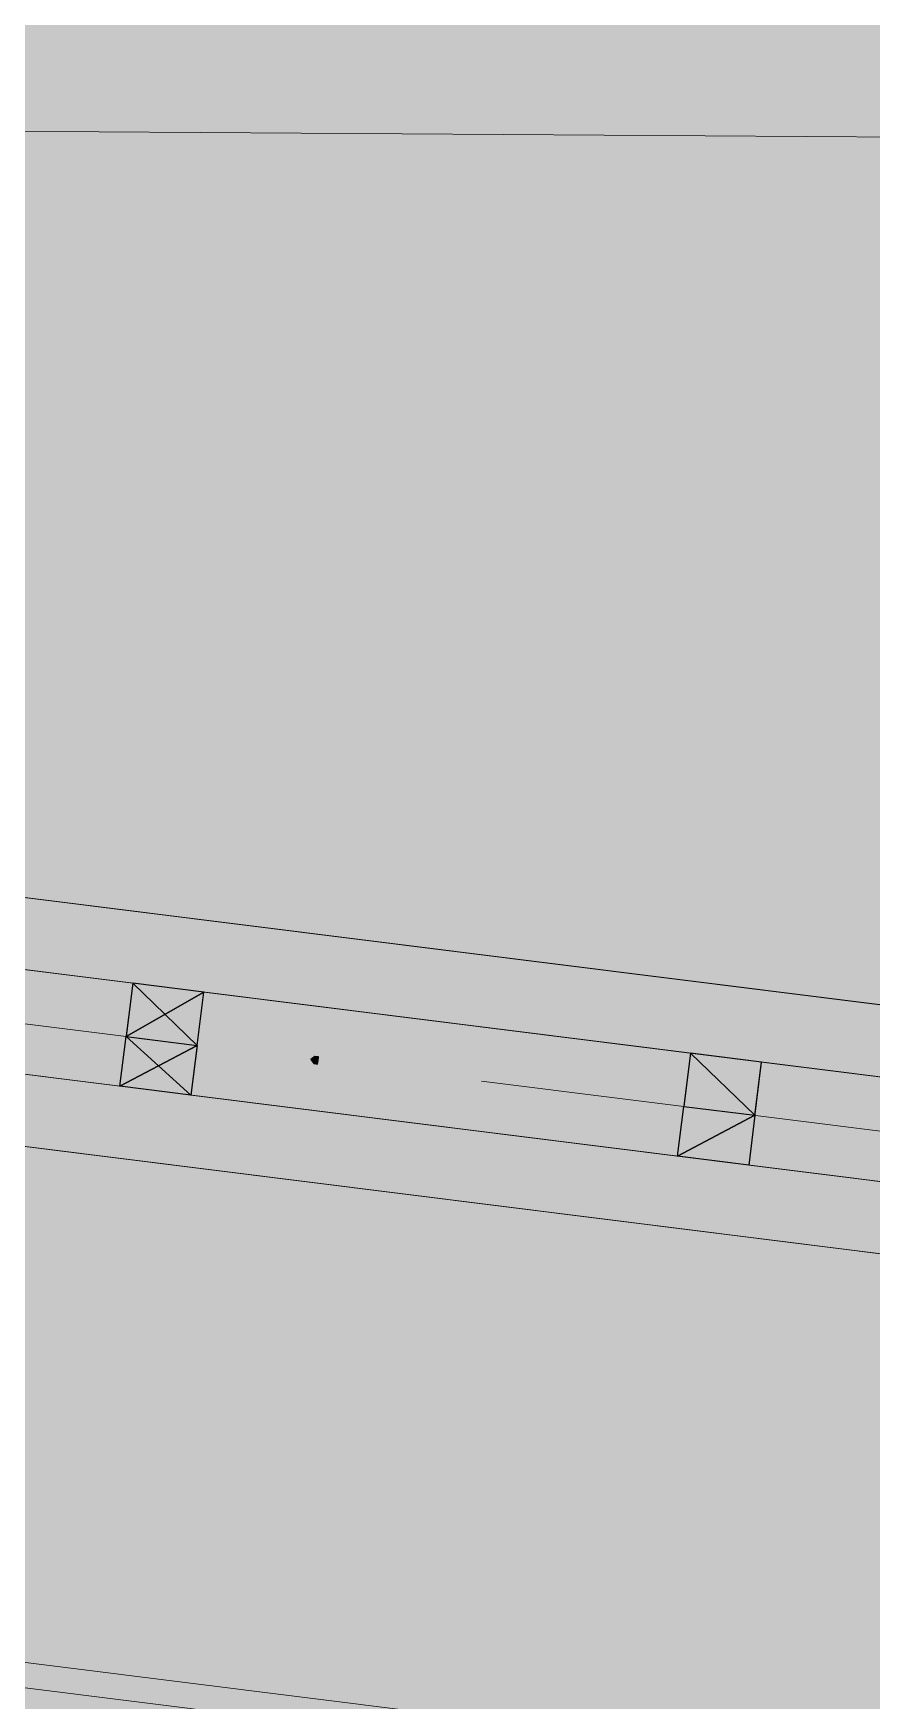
# Model space of a CAD drawing. Header units: metres. Extents: x -4 to 509425, y 7549 to 4732445.
# Drawn here: x 476044.991 to 476046.973, y 4719727.635 to 4719731.577 of the extents above; entities that cross this region are included whole.
import ezdxf

# ---------------------------------------------------------------- set-up
doc = ezdxf.new("R2010")
doc.units = ezdxf.units.M
doc.header["$LTSCALE"] = 0.01
doc.header["$MEASUREMENT"] = 0
doc.layers.get('0').update_dxf_attribs({"lineweight": 0})
doc.layers.add('_SUBESTACIÓN', color=1, linetype='Continuous')
doc.layers.add('SUBESTACION LA VID', color=253, linetype='Continuous')

# ---------------------------------------------------------------- blocks, each defined once
blk = doc.blocks.new('A$Cfff6051d')
at = {"layer": 'SUBESTACION LA VID', "transparency": 33554687}
h = blk.add_hatch(color=256, dxfattribs=at)
h.dxf.hatch_style = 2
h.paths.add_polyline_path([(476045.664, 4719729.1481), (476045.665, 4719729.1565), (476045.6566, 4719729.1576), (476045.6472, 4719729.1502), (476045.6545, 4719729.1408), (476045.6629, 4719729.1397)])
at = {"layer": 'SUBESTACION LA VID', "lineweight": 15}
for p, q in [((476054.4792, 4719728.3416), (476041.4671, 4719729.9729)), ((476054.4792, 4719728.3416), (476041.4671, 4719729.9729)), ((476054.3153, 4719728.1915), (476041.5972, 4719729.786)), ((476054.3153, 4719728.1915), (476041.5972, 4719729.786)), ((476054.2848, 4719727.9479), (476041.5667, 4719729.5424)), ((476054.2848, 4719727.9479), (476041.5667, 4719729.5424)), ((476054.4065, 4719727.762), (476041.3944, 4719729.3933)), ((476054.4065, 4719727.762), (476041.3944, 4719729.3933)), ((476045.2608, 4719729.1987), (476044.0007, 4719729.3567)), ((476045.1956, 4719729.0874), (476045.2262, 4719729.331)), ((476045.2262, 4719729.331), (476045.1956, 4719729.0874)), ((476045.3636, 4719729.0663), (476045.3942, 4719729.3099)), ((476045.3942, 4719729.3099), (476045.3636, 4719729.0663)), ((476046.5145, 4719728.9221), (476046.545, 4719729.1657)), ((476046.545, 4719729.1657), (476046.5145, 4719728.9221)), ((476046.6825, 4719728.901), (476046.713, 4719729.1446)), ((476046.713, 4719729.1446), (476046.6825, 4719728.901)), ((476047.3105, 4719728.9417), (476046.0504, 4719729.0997))]:
    blk.add_line(p, q, dxfattribs=at)
at = {"layer": 'SUBESTACION LA VID', "lineweight": 0}
for p, q in [((476043.9956, 4719729.6559), (476047.9605, 4719729.1588)), ((476045.2262, 4719729.331), (476043.8989, 4719729.4974)), ((476047.8723, 4719728.9993), (476045.2262, 4719729.331)), ((476046.545, 4719729.1657), (476045.2262, 4719729.331)), ((476045.2262, 4719729.331), (476047.8723, 4719728.9993)), ((476045.1956, 4719729.0874), (476043.8684, 4719729.2538)), ((476043.9229, 4719729.0763), (476047.8879, 4719728.5792)), ((476045.1956, 4719729.0874), (476047.8417, 4719728.7557)), ((476047.8417, 4719728.7557), (476045.1956, 4719729.0874)), ((476046.5145, 4719728.9221), (476045.1956, 4719729.0874))]:
    blk.add_line(p, q, dxfattribs=at)
at = {"layer": 'SUBESTACION LA VID', "lineweight": 15}
for points in [[(476051.9339, 4719728.6607), (476047.9857, 4719729.1557), (476047.9921, 4719729.2061), (476047.9669, 4719729.2092), (476047.9605, 4719729.1588), (476044.0124, 4719729.6538)], [(476044.0669, 4719729.4763), (476045.2262, 4719729.331), (476045.2104, 4719729.205), (476045.3784, 4719729.1839), (476045.3942, 4719729.3099), (476046.545, 4719729.1657), (476046.5292, 4719729.0397), (476046.6972, 4719729.0186), (476046.713, 4719729.1446), (476047.8723, 4719728.9993), (476047.8565, 4719728.8733), (476048.0245, 4719728.8522), (476048.0403, 4719728.9782), (476049.1911, 4719728.8339)], [(476051.9339, 4719728.6607), (476047.9857, 4719729.1557), (476047.9921, 4719729.2061), (476047.9669, 4719729.2092), (476047.9605, 4719729.1588), (476044.0124, 4719729.6538)], [(476044.0669, 4719729.4763), (476045.2262, 4719729.331), (476045.2104, 4719729.205), (476045.3784, 4719729.1839), (476045.3942, 4719729.3099), (476046.545, 4719729.1657), (476046.5292, 4719729.0397), (476046.6972, 4719729.0186), (476046.713, 4719729.1446), (476047.8723, 4719728.9993), (476047.8565, 4719728.8733), (476048.0245, 4719728.8522), (476048.0403, 4719728.9782), (476049.1911, 4719728.8339)], [(476051.8612, 4719728.0811), (476047.9131, 4719728.5761), (476047.9068, 4719728.5257), (476047.8816, 4719728.5288), (476047.8879, 4719728.5792), (476043.9397, 4719729.0742)], [(476044.0364, 4719729.2327), (476045.1956, 4719729.0874), (476045.2104, 4719729.205), (476045.3784, 4719729.1839), (476045.3636, 4719729.0663), (476046.5145, 4719728.9221), (476046.5292, 4719729.0397), (476046.6972, 4719729.0186), (476046.6825, 4719728.901), (476047.8417, 4719728.7557), (476047.8565, 4719728.8733), (476048.0245, 4719728.8522), (476048.0097, 4719728.7346), (476049.1606, 4719728.5903)], [(476051.8612, 4719728.0811), (476047.9131, 4719728.5761), (476047.9068, 4719728.5257), (476047.8816, 4719728.5288), (476047.8879, 4719728.5792), (476043.9397, 4719729.0742)], [(476044.0364, 4719729.2327), (476045.1956, 4719729.0874), (476045.2104, 4719729.205), (476045.3784, 4719729.1839), (476045.3636, 4719729.0663), (476046.5145, 4719728.9221), (476046.5292, 4719729.0397), (476046.6972, 4719729.0186), (476046.6825, 4719728.901), (476047.8417, 4719728.7557), (476047.8565, 4719728.8733), (476048.0245, 4719728.8522), (476048.0097, 4719728.7346), (476049.1606, 4719728.5903)], [(476047.6197, 4719727.3927), (476047.6123, 4719727.3339), (476043.9077, 4719727.7984), (476043.9151, 4719727.8572), (476047.6197, 4719727.3927)], [(476047.6197, 4719727.3927), (476047.6123, 4719727.3339), (476043.9077, 4719727.7984), (476043.9151, 4719727.8572), (476047.6197, 4719727.3927)]]:
    blk.add_lwpolyline(points, dxfattribs=at)
at = {"layer": 'SUBESTACION LA VID', "lineweight": 0}
for points in [[(476041.6183, 4719729.954), (476051.9507, 4719728.6586), (476043.9956, 4719729.6559)], [(476041.6183, 4719729.954), (476051.9507, 4719728.6586), (476043.9956, 4719729.6559)], [(476042.118, 4719729.7207), (476043.8989, 4719729.4974), (476045.2262, 4719729.331), (476046.713, 4719729.1446)], [(476051.9507, 4719728.6586), (476047.9857, 4719729.1557), (476043.9956, 4719729.6559), (476047.9605, 4719729.1588)], [(476042.0875, 4719729.4771), (476043.8684, 4719729.2538), (476045.1956, 4719729.0874), (476046.6825, 4719728.901)], [(476041.5456, 4719729.3743), (476051.878, 4719728.079), (476043.9229, 4719729.0763)], [(476041.5456, 4719729.3743), (476051.878, 4719728.079), (476043.9229, 4719729.0763)], [(476046.545, 4719729.1657), (476047.8723, 4719728.9993), (476045.3942, 4719729.3099)], [(476051.878, 4719728.079), (476047.9131, 4719728.5761), (476043.9229, 4719729.0763), (476047.8879, 4719728.5792)], [(476046.5145, 4719728.9221), (476047.8417, 4719728.7557), (476045.3636, 4719729.0663)]]:
    blk.add_lwpolyline(points, dxfattribs=at)
at = {"layer": 'SUBESTACION LA VID'}
for points in [[(476045.2104, 4719729.205), (476045.3784, 4719729.1839), (476045.2262, 4719729.331)], [(476045.2262, 4719729.331), (476045.2104, 4719729.205), (476045.3942, 4719729.3099)], [(476045.3784, 4719729.1839), (476045.3942, 4719729.3099), (476045.2262, 4719729.331)], [(476045.3942, 4719729.3099), (476045.2104, 4719729.205), (476045.3784, 4719729.1839)], [(476045.1956, 4719729.0874), (476045.2104, 4719729.205), (476045.3636, 4719729.0663)], [(476045.2104, 4719729.205), (476045.3784, 4719729.1839), (476045.1956, 4719729.0874)], [(476045.3784, 4719729.1839), (476045.3636, 4719729.0663), (476045.1956, 4719729.0874)], [(476045.3636, 4719729.0663), (476045.2104, 4719729.205), (476045.3784, 4719729.1839)], [(476045.664, 4719729.1481), (476045.665, 4719729.1565), (476045.6566, 4719729.1576), (476045.6472, 4719729.1502), (476045.6545, 4719729.1408), (476045.6629, 4719729.1397)], [(476046.5292, 4719729.0397), (476046.6972, 4719729.0186), (476046.545, 4719729.1657)], [(476046.545, 4719729.1657), (476046.5292, 4719729.0397), (476046.6972, 4719729.0186)], [(476046.6972, 4719729.0186), (476046.713, 4719729.1446), (476046.545, 4719729.1657)], [(476046.713, 4719729.1446), (476046.545, 4719729.1657), (476046.6972, 4719729.0186)], [(476046.5145, 4719728.9221), (476046.5292, 4719729.0397), (476046.6972, 4719729.0186)], [(476046.5292, 4719729.0397), (476046.6972, 4719729.0186), (476046.5145, 4719728.9221)], [(476046.6825, 4719728.901), (476046.5145, 4719728.9221), (476046.6972, 4719729.0186)], [(476046.6972, 4719729.0186), (476046.6825, 4719728.901), (476046.5145, 4719728.9221)]]:
    blk.add_lwpolyline(points, close=True, dxfattribs=at)
at = {"layer": 'SUBESTACION LA VID', "lineweight": 0}
for points in [[(476045.2104, 4719729.205), (476045.3784, 4719729.1839), (476045.2262, 4719729.331)], [(476045.2262, 4719729.331), (476045.2104, 4719729.205), (476045.3942, 4719729.3099)], [(476045.3784, 4719729.1839), (476045.3942, 4719729.3099), (476045.2262, 4719729.331)], [(476045.3942, 4719729.3099), (476045.2104, 4719729.205), (476045.3784, 4719729.1839)], [(476045.1956, 4719729.0874), (476045.2104, 4719729.205), (476045.3636, 4719729.0663)], [(476045.2104, 4719729.205), (476045.3784, 4719729.1839), (476045.1956, 4719729.0874)], [(476045.3784, 4719729.1839), (476045.3636, 4719729.0663), (476045.1956, 4719729.0874)], [(476045.3636, 4719729.0663), (476045.2104, 4719729.205), (476045.3784, 4719729.1839)], [(476045.664, 4719729.1481), (476045.665, 4719729.1565), (476045.6566, 4719729.1576), (476045.6472, 4719729.1502), (476045.6545, 4719729.1408), (476045.6629, 4719729.1397)], [(476046.5292, 4719729.0397), (476046.6972, 4719729.0186), (476046.545, 4719729.1657)], [(476046.545, 4719729.1657), (476046.5292, 4719729.0397), (476046.6972, 4719729.0186)], [(476046.6972, 4719729.0186), (476046.713, 4719729.1446), (476046.545, 4719729.1657)], [(476046.713, 4719729.1446), (476046.545, 4719729.1657), (476046.6972, 4719729.0186)], [(476046.5145, 4719728.9221), (476046.5292, 4719729.0397), (476046.6972, 4719729.0186)], [(476046.5292, 4719729.0397), (476046.6972, 4719729.0186), (476046.5145, 4719728.9221)], [(476046.6825, 4719728.901), (476046.5145, 4719728.9221), (476046.6972, 4719729.0186)], [(476046.6972, 4719729.0186), (476046.6825, 4719728.901), (476046.5145, 4719728.9221)]]:
    blk.add_lwpolyline(points, close=True, dxfattribs=at)

msp = doc.modelspace()

# ---------------------------------------------------------------- hatches: boundary and pattern name
at = {"layer": '_SUBESTACIÓN', "transparency": 33554559}
h = msp.add_hatch(color=1, dxfattribs=at)
h.dxf.hatch_style = 1
h.paths.add_polyline_path([(475968.6399, 4719805.825), (476089.9386, 4719790.615), (476078.1686, 4719696.74), (475956.8686, 4719711.9502)])

# ---------------------------------------------------------------- linework, layer by layer
at = {"color": 5}
msp.add_lwpolyline([(490840.2656, 4717243.1462), (484895.5041, 4717739.2368), (483607.6371, 4717664.0004), (483465.0415, 4717952.1854), (479025.126, 4718116.267), (478713.7718, 4718728.8145), (478509.3234, 4719542.0639), (477889.6007, 4719719.2698), (475567.4979, 4719734.4711), (475570.1163, 4720134.4625), (477885.1416, 4720119.3075), (481205.4456, 4721268.3214)], dxfattribs=at)

# ---------------------------------------------------------------- block references
at = {"linetype": 'Continuous'}
msp.add_blockref('A$Cfff6051d', (0, 0), dxfattribs=at)

doc.saveas('drawing.dxf')
